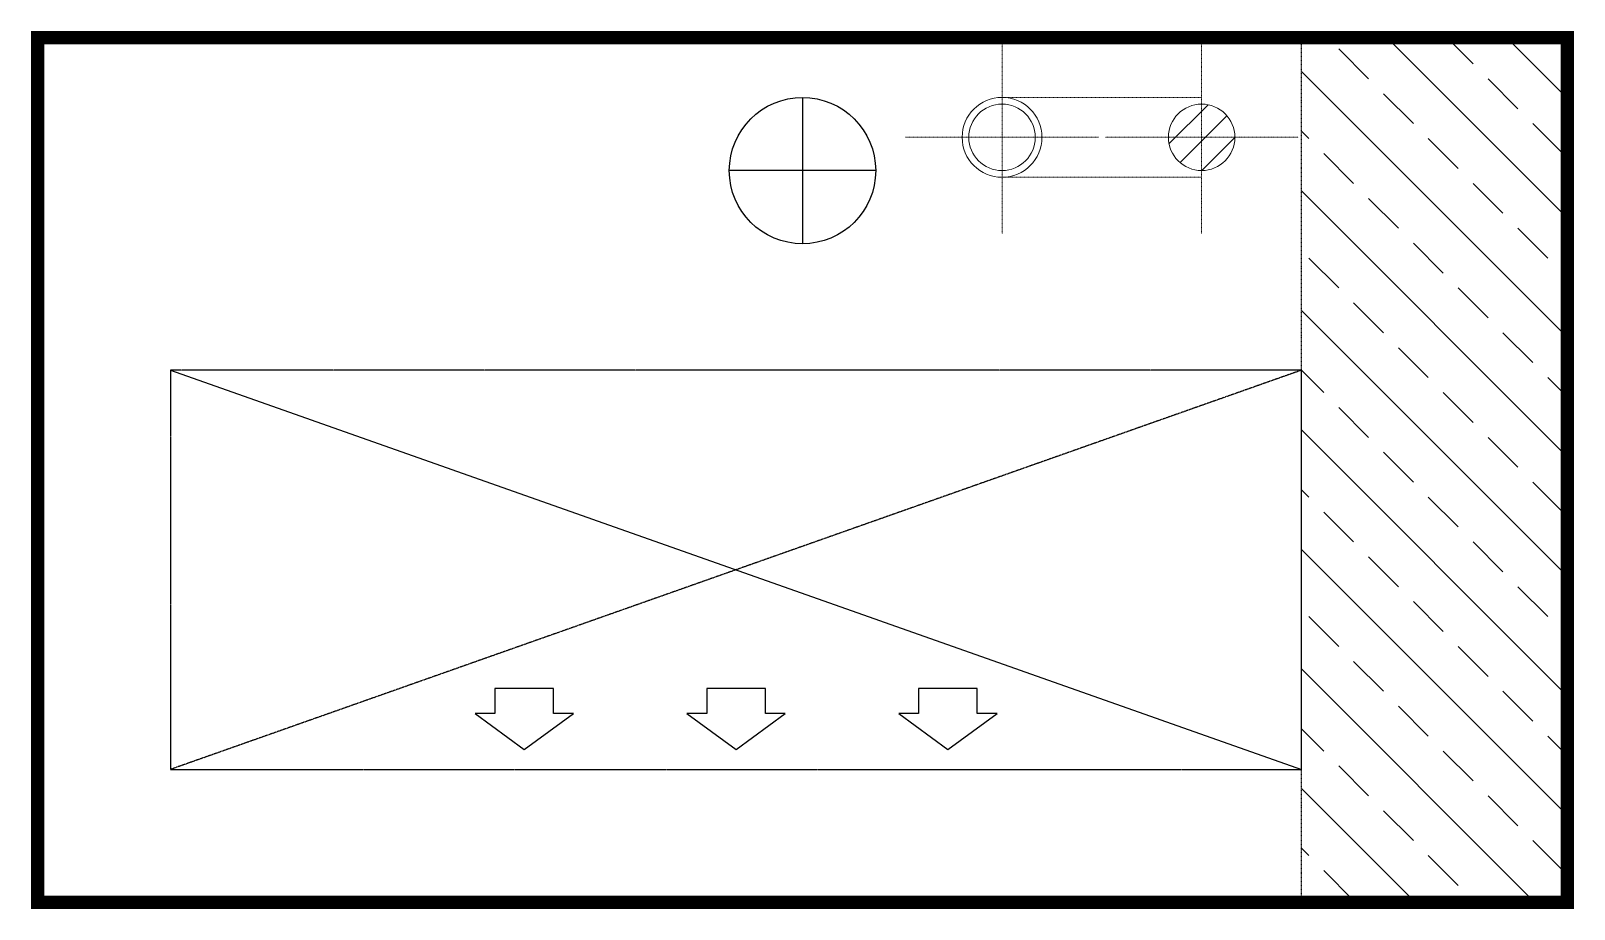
# Model space of a CAD drawing. Header units: millimetres. Extents: x -5 to 1155, y -5 to 655.
import ezdxf

# ---------------------------------------------------------------- set-up
doc = ezdxf.new("R2010")
doc.units = ezdxf.units.MM
doc.linetypes.add('DASH', pattern=[0.35, 0.25, -0.1])
doc.layers.add('A-e_填充', color=8, linetype='Continuous', lineweight=18)
doc.layers.add('A-冷凝水管', color=190, linetype='Continuous', lineweight=18)
doc.layers.add('SunacAirconditonOutline', color=7, linetype='Continuous', plot=False)

# ---------------------------------------------------------------- blocks, each defined once
blk = doc.blocks.new('冷凝水立管')
at = {"layer": 'A-冷凝水管', "linetype": 'DASH', "ltscale": 0.2}
for p, q in [((0, 72.5), (0, -72.5)), ((72.5, 0), (-72.5, 0))]:
    blk.add_line(p, q, dxfattribs=at)
at = {"layer": 'A-冷凝水管'}
for radius in [30, 25]:
    blk.add_circle((0, 0), radius, dxfattribs=at)
blk = doc.blocks.new('空调板地漏')
at = {"layer": 'A-冷凝水管'}
h = blk.add_hatch(dxfattribs=at)
h.set_pattern_fill('ANSI31', color=251, scale=10, angle=180, style=0)
h.set_pattern_definition([(225, (-139085.283, -132338.583), (11.2253202, -11.2253202), [])])
edge = h.paths.add_edge_path()
edge.add_arc((0, 0), 25, 180, 540, ccw=False)
at = {"layer": 'A-冷凝水管', "linetype": 'DASH', "ltscale": 0.2}
for p, q in [((0, 72.5), (0, -72.5)), ((72.5, 0), (-72.5, 0))]:
    blk.add_line(p, q, dxfattribs=at)
at = {"layer": 'A-冷凝水管'}
blk.add_circle((0, 0), 25, dxfattribs=at)
blk = doc.blocks.new('冷凝水管套装')
at = {"layer": 'A-冷凝水管', "linetype": 'DASH', "ltscale": 0.2}
for p, q in [((-30, -150), (-30, 0)), ((30, -150), (30, 0))]:
    blk.add_line(p, q, dxfattribs=at)
at = {"layer": 'A-冷凝水管'}
for name, p in [('冷凝水立管', (0, 0)), ('空调板地漏', (0, -150))]:
    blk.add_blockref(name, p, dxfattribs=at)
blk = doc.blocks.new('A$C3D4E1C1D')
for points in [[(12.18, -15.25), (24.29, -15.25), (24.29, 0), (59.95, 0), (59.95, -15.25), (72.05, -15.25), (42.12, -37.08), (12.18, -15.25)], [(141.1, -15.25), (153.2, -15.25), (153.2, 0), (188.86, 0), (188.86, -15.25), (200.97, -15.25), (171.03, -37.08), (141.1, -15.25)], [(270.02, -15.25), (282.12, -15.25), (282.12, 0), (317.78, 0), (317.78, -15.25), (329.88, -15.25), (299.95, -37.08), (270.02, -15.25)]]:
    blk.add_lwpolyline(points)
blk = doc.blocks.new('A$C688A5475')
at = {"linetype": 'DASH'}
blk.add_lwpolyline([(-850, 0), (0, 0), (0, -300), (-850, -300)], close=True, dxfattribs=at)
blk.add_lwpolyline([(0, 0), (-850, -300)])
blk.add_lwpolyline([(-850, 0), (0, -300)], dxfattribs=at)
at = {"xscale": 1.235183351067058, "yscale": 1.235183351067058, "zscale": 1.235183351067058}
blk.add_blockref('A$C3D4E1C1D', (-636.3, -239.2), dxfattribs=at)

msp = doc.modelspace()

# ---------------------------------------------------------------- hatches: boundary and pattern name
at = {"layer": 'A-e_填充'}
h = msp.add_hatch(dxfattribs=at)
h.set_pattern_fill('ANSI33', color=256, scale=20, angle=180, style=0)
h.set_pattern_definition([(315, (8992.864, -64981.87), (-44.90128, -44.90128), []), (315, (9037.765, -64981.87), (-44.90128, -44.90128), [31.75, -15.875])])
h.paths.add_polyline_path([(950, 650), (1150, 650), (1150, 0), (950, 0)])

# ---------------------------------------------------------------- linework, layer by layer
for p, q in [((575, 605), (575, 495)), ((630, 550), (520, 550))]:
    msp.add_line(p, q)
at = {"linetype": 'DASH', "ltscale": 0.2}
msp.add_lwpolyline([(950, 650), (1150, 650), (1150, 0), (950, 0)], close=True, dxfattribs=at)
msp.add_circle((575, 550), 55)
at = {"layer": 'SunacAirconditonOutline', "const_width": 10}
msp.add_lwpolyline([(0, 650), (1150, 650), (1150, 0), (0, 0)], close=True, dxfattribs=at)

# ---------------------------------------------------------------- block references
at = {"xscale": -1}
msp.add_blockref('A$C688A5475', (100, 400), dxfattribs=at)
at = {"layer": 'A-冷凝水管', "xscale": -1, "rotation": 90}
msp.add_blockref('冷凝水管套装', (725, 575), dxfattribs=at)

doc.saveas('drawing.dxf')
